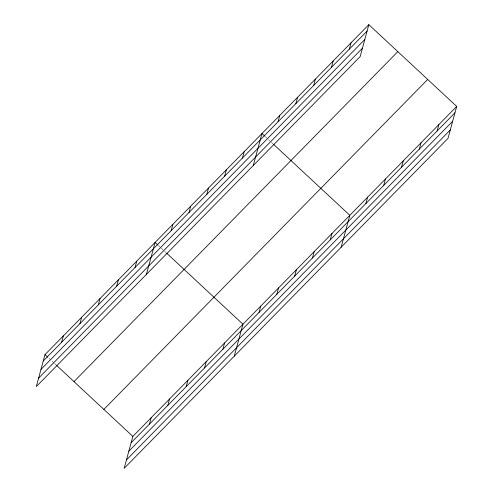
<?xml version="1.0" encoding="UTF-8"?>
<svg xmlns="http://www.w3.org/2000/svg" width="493" height="493" viewBox="0 0 493 493"><rect width="100%" height="100%" fill="white"/><g stroke="black" fill="none" stroke-linecap="round" stroke-linejoin="round"><path stroke-width="0.37" stroke-dasharray="2.46 1.85" d="M265.314 136.653L270.891 141.842M271.446 142.366L273.116 143.919M158.444 245.545L160.675 247.622M161.236 248.139L164.021 250.734M164.576 251.257L166.252 252.81M48.899 358.257L53.916 362.928M54.47 363.446L56.147 365.005"/><path stroke-width="0.74" d="M368.838 24.65L44.992 354.621L36.316 386.574L360.155 56.596L368.838 24.65L456.684 106.426L448.008 138.379L124.162 468.35L132.845 436.404L456.684 106.426M61.613 342.296L63.344 335.924M79.965 323.599L81.696 317.227M98.317 304.902L100.048 298.53M116.668 286.205L118.4 279.827M135.02 267.502L136.752 261.13M146.421 274.379L155.098 242.433L157.889 245.027M171.182 230.656L172.914 224.284M188.992 212.508L190.723 206.136M206.801 194.359L208.533 187.987M149.465 424.079L151.197 417.707M224.617 176.211L226.349 169.839M167.817 405.375L169.549 399.003M242.427 158.062L244.158 151.69M186.163 386.678L187.895 380.306M253.291 165.488L261.968 133.541L264.753 136.136M204.515 367.981L206.247 361.609M278.046 121.765L279.777 115.393M222.867 349.284L224.598 342.912M295.862 103.616L297.593 97.244M234.267 356.162L242.95 324.209L166.807 253.334M313.671 85.468L315.403 79.096M259.028 312.433L260.76 306.061M331.481 67.319L333.213 60.947M276.844 294.284L278.57 287.912M349.29 49.171L351.022 42.799M294.654 276.135L296.385 269.763M312.463 257.987L314.195 251.615M330.273 239.838L332.005 233.466M341.138 247.27L349.82 215.318L273.677 144.443M365.898 203.541L367.63 197.169M383.708 185.393L385.44 179.021M401.518 167.244L403.249 160.872M419.333 149.096L421.065 142.724M437.143 130.947L438.875 124.575M43.261 360.993L367.106 31.022M40.968 369.436L364.814 39.465M38.608 378.131L362.447 48.16M73.987 381.613L397.826 51.636M103.857 409.418L427.696 79.441M131.113 442.776L454.953 112.798M128.821 451.212L452.66 121.241M126.454 459.907L450.3 129.936M44.992 354.621L47.784 357.222M56.701 365.523L132.845 436.404"/></g></svg>
